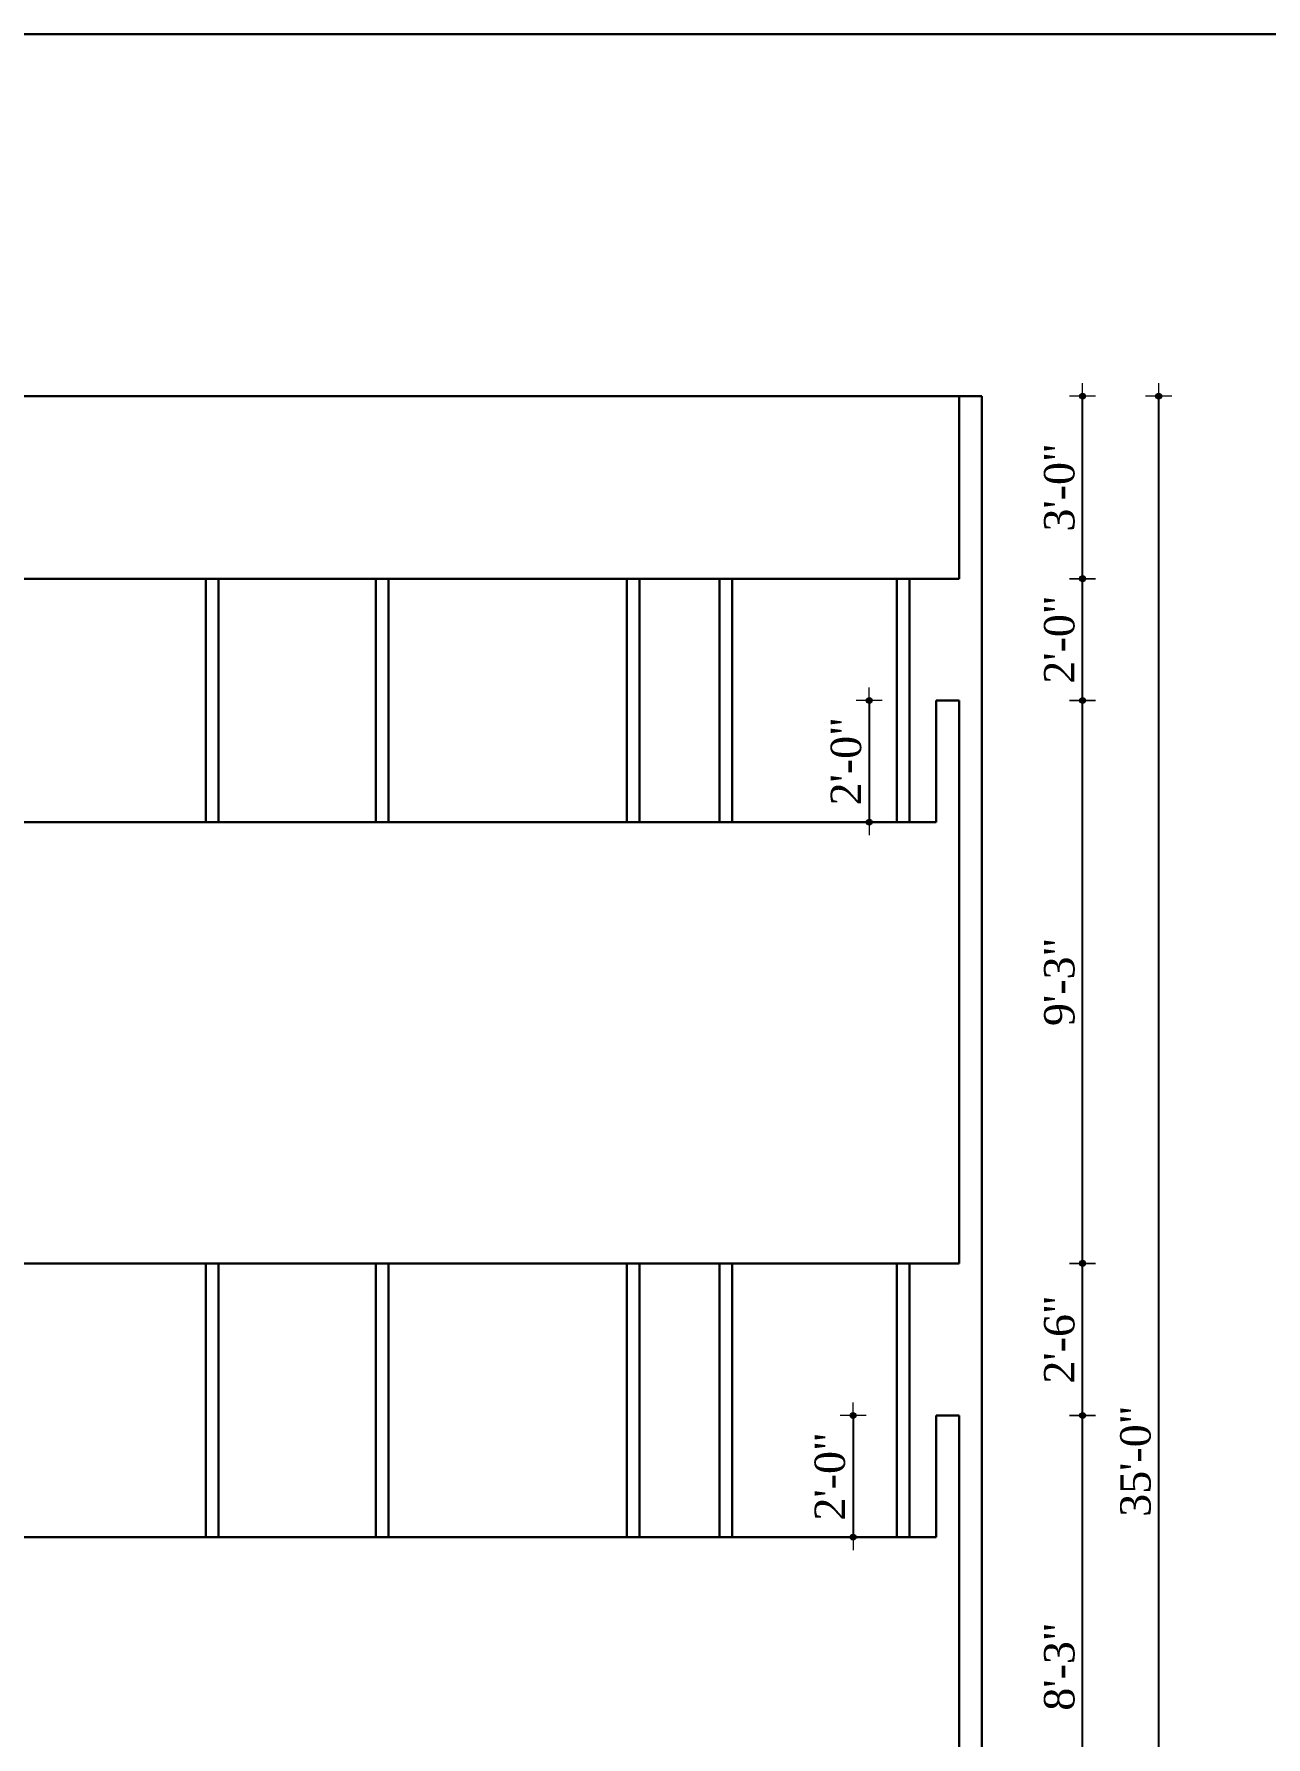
# Model space of a CAD drawing. Header units: feet. Extents: x 29269 to 32217, y -19918 to 20536.
# Drawn here: x 30959.3 to 31202.1, y -19116.1 to -18780.4 of the extents above; entities that cross this region are included whole.
import ezdxf

# ---------------------------------------------------------------- set-up
doc = ezdxf.new("R2010")
doc.units = ezdxf.units.FT
doc.header["$MEASUREMENT"] = 0
doc.header["$PDMODE"] = 2
doc.layers.get('0').update_dxf_attribs({"lineweight": 30})
for name, color, linetype, lineweight in [('D.DIM.', 191, 'Continuous', 5), ('WALL', 10, 'Continuous', 30), ('WIN', 170, 'Continuous', 30)]:
    doc.layers.add(name, color=color, linetype=linetype, lineweight=lineweight)
doc.styles.add('GURPREET', font='times.ttf')
doc.dimstyles.new('GURPREET', dxfattribs={"dimtxt": 6, "dimasz": 0.4, "dimexe": 0.18, "dimexo": 0.0625, "dimgap": 1.5, "dimtad": 1, "dimdec": 1, "dimzin": 3, "dimdsep": 46, "dimlunit": 4, "dimtxsty": 'GURPREET', "dimblk": 'DIM TIK', "dimcen": 1, "dimse1": 1, "dimse2": 1, "dimclrd": 4, "dimclrt": 7, "dimadec": 0, "dimazin": 0, "dimtfac": 0.75, "dimtdec": 1, "dimtix": 1, "dimtmove": 2, "dimatfit": 3, "dimfxl": 0.18, "dimtolj": 1, "dimtzin": 0, "dimlwd": 25, "dimarcsym": 0})

# ---------------------------------------------------------------- blocks, each defined once
blk = doc.blocks.new('DIM TIK')
blk.add_hatch(color=7).paths.add_polyline_path([(-1.45, 0, 1), (1.45, 0, 1)])
at = {"color": 7}
for p, q in [((0, 1.45), (0, 6.43)), ((1.45, 0), (6.43, 0)), ((-6.43, 0), (-1.45, 0)), ((0, -6.43), (0, -1.45))]:
    blk.add_line(p, q, dxfattribs=at)
blk.add_circle((0, 0), 1.45, dxfattribs=at)
blk = doc.blocks.new('*D175')
at = {"layer": 'D.DIM.', "color": 4, "linetype": 'Continuous', "lineweight": 25, "transparency": 16777216}
blk.add_line((31165.93, -19151.34), (31165.93, -19053.14), dxfattribs=at)
at = {"layer": 'Defpoints', "color": 0, "transparency": 16777216}
for p in [(31141.59, -19052.74), (31165.93, -19052.74), (31141.59, -19151.74)]:
    blk.add_point(p, dxfattribs=at)
at = {"layer": 'D.DIM.', "color": 4, "lineweight": 25, "transparency": 16777216, "xscale": 0.4, "yscale": 0.4, "zscale": 0.4}
for p, rotation in [((31165.93, -19052.74), 90), ((31165.93, -19151.74), 270)]:
    blk.add_blockref('DIM TIK', p, dxfattribs=dict(at, rotation=rotation))
at = {"layer": 'D.DIM.', "color": 7, "transparency": 16777216, "insert": (31161.37, -19102.24), "char_height": 6, "attachment_point": 5, "rotation": 90, "style": 'GURPREET'}
blk.add_mtext('\\A1;8\'-3"', dxfattribs=at)
blk = doc.blocks.new('*D176')
at = {"layer": 'D.DIM.', "color": 4, "linetype": 'Continuous', "lineweight": 25, "transparency": 16777216}
blk.add_line((31165.93, -19052.34), (31165.93, -19023.14), dxfattribs=at)
at = {"layer": 'Defpoints', "color": 0, "transparency": 16777216}
for p in [(31141.59, -19022.74), (31165.93, -19022.74), (31141.59, -19052.74)]:
    blk.add_point(p, dxfattribs=at)
at = {"layer": 'D.DIM.', "color": 4, "lineweight": 25, "transparency": 16777216, "xscale": 0.4, "yscale": 0.4, "zscale": 0.4}
for p, rotation in [((31165.93, -19022.74), 90), ((31165.93, -19052.74), 270)]:
    blk.add_blockref('DIM TIK', p, dxfattribs=dict(at, rotation=rotation))
at = {"layer": 'D.DIM.', "color": 7, "transparency": 16777216, "insert": (31161.37, -19037.74), "char_height": 6, "attachment_point": 5, "rotation": 90, "style": 'GURPREET'}
blk.add_mtext('\\A1;2\'-6"', dxfattribs=at)
blk = doc.blocks.new('*D177')
at = {"layer": 'D.DIM.', "color": 4, "linetype": 'Continuous', "lineweight": 25, "transparency": 16777216}
blk.add_line((31165.93, -19022.34), (31165.93, -18912.14), dxfattribs=at)
at = {"layer": 'Defpoints', "color": 0, "transparency": 16777216}
for p in [(31141.59, -18911.74), (31165.93, -18911.74), (31141.59, -19022.74)]:
    blk.add_point(p, dxfattribs=at)
at = {"layer": 'D.DIM.', "color": 4, "lineweight": 25, "transparency": 16777216, "xscale": 0.4, "yscale": 0.4, "zscale": 0.4}
for p, rotation in [((31165.93, -18911.74), 90), ((31165.93, -19022.74), 270)]:
    blk.add_blockref('DIM TIK', p, dxfattribs=dict(at, rotation=rotation))
at = {"layer": 'D.DIM.', "color": 7, "transparency": 16777216, "insert": (31161.37, -18967.24), "char_height": 6, "attachment_point": 5, "rotation": 90, "style": 'GURPREET'}
blk.add_mtext('\\A1;9\'-3"', dxfattribs=at)
blk = doc.blocks.new('*D178')
at = {"layer": 'D.DIM.', "color": 4, "linetype": 'Continuous', "lineweight": 25, "transparency": 16777216}
blk.add_line((31165.93, -18911.34), (31165.93, -18888.14), dxfattribs=at)
at = {"layer": 'Defpoints', "color": 0, "transparency": 16777216}
for p in [(31141.59, -18887.74), (31165.93, -18887.74), (31141.59, -18911.74)]:
    blk.add_point(p, dxfattribs=at)
at = {"layer": 'D.DIM.', "color": 4, "lineweight": 25, "transparency": 16777216, "xscale": 0.4, "yscale": 0.4, "zscale": 0.4}
for p, rotation in [((31165.93, -18887.74), 90), ((31165.93, -18911.74), 270)]:
    blk.add_blockref('DIM TIK', p, dxfattribs=dict(at, rotation=rotation))
at = {"layer": 'D.DIM.', "color": 7, "transparency": 16777216, "insert": (31161.37, -18899.74), "char_height": 6, "attachment_point": 5, "rotation": 90, "style": 'GURPREET'}
blk.add_mtext('\\A1;2\'-0"', dxfattribs=at)
blk = doc.blocks.new('*D179')
at = {"layer": 'D.DIM.', "color": 4, "linetype": 'Continuous', "lineweight": 25, "transparency": 16777216}
blk.add_line((31165.93, -18887.34), (31165.93, -18852.14), dxfattribs=at)
at = {"layer": 'Defpoints', "color": 0, "transparency": 16777216}
for p in [(31141.59, -18851.74), (31165.93, -18851.74), (31141.59, -18887.74)]:
    blk.add_point(p, dxfattribs=at)
at = {"layer": 'D.DIM.', "color": 4, "lineweight": 25, "transparency": 16777216, "xscale": 0.4, "yscale": 0.4, "zscale": 0.4}
for p, rotation in [((31165.93, -18851.74), 90), ((31165.93, -18887.74), 270)]:
    blk.add_blockref('DIM TIK', p, dxfattribs=dict(at, rotation=rotation))
at = {"layer": 'D.DIM.', "color": 7, "transparency": 16777216, "insert": (31161.37, -18869.74), "char_height": 6, "attachment_point": 5, "rotation": 90, "style": 'GURPREET'}
blk.add_mtext('\\A1;3\'-0"', dxfattribs=at)
blk = doc.blocks.new('*D31')
at = {"layer": 'D.DIM.', "color": 4, "linetype": 'Continuous', "lineweight": 25, "transparency": 16777216}
blk.add_line((31123.88, -18912.14), (31123.88, -18935.34), dxfattribs=at)
at = {"layer": 'Defpoints', "color": 0, "transparency": 16777216}
for p in [(31126.48, -18911.74), (31123.88, -18935.74), (31126.48, -18935.74)]:
    blk.add_point(p, dxfattribs=at)
at = {"layer": 'D.DIM.', "color": 4, "lineweight": 25, "transparency": 16777216, "xscale": 0.4, "yscale": 0.4, "zscale": 0.4}
for p, rotation in [((31123.88, -18911.74), 90), ((31123.88, -18935.74), 270)]:
    blk.add_blockref('DIM TIK', p, dxfattribs=dict(at, rotation=rotation))
at = {"layer": 'D.DIM.', "color": 7, "transparency": 16777216, "insert": (31119.32, -18923.74), "char_height": 6, "attachment_point": 5, "rotation": 90, "style": 'GURPREET'}
blk.add_mtext('\\A1;2\'-0"', dxfattribs=at)
blk = doc.blocks.new('*D33')
at = {"layer": 'D.DIM.', "color": 4, "linetype": 'Continuous', "lineweight": 25, "transparency": 16777216}
blk.add_line((31120.69, -19053.14), (31120.69, -19076.34), dxfattribs=at)
at = {"layer": 'Defpoints', "color": 0, "transparency": 16777216}
for p in [(31139.34, -19052.74), (31120.69, -19076.74), (31126.85, -19076.74)]:
    blk.add_point(p, dxfattribs=at)
at = {"layer": 'D.DIM.', "color": 4, "lineweight": 25, "transparency": 16777216, "xscale": 0.4, "yscale": 0.4, "zscale": 0.4}
for p, rotation in [((31120.69, -19052.74), 90), ((31120.69, -19076.74), 270)]:
    blk.add_blockref('DIM TIK', p, dxfattribs=dict(at, rotation=rotation))
at = {"layer": 'D.DIM.', "color": 7, "transparency": 16777216, "insert": (31116.14, -19064.74), "char_height": 6, "attachment_point": 5, "rotation": 90, "style": 'GURPREET'}
blk.add_mtext('\\A1;2\'-0"', dxfattribs=at)
blk = doc.blocks.new('*D181')
at = {"layer": 'D.DIM.', "color": 4, "linetype": 'Continuous', "lineweight": 25, "transparency": 16777216}
blk.add_line((31180.93, -19271.34), (31180.93, -18852.14), dxfattribs=at)
at = {"layer": 'Defpoints', "color": 0, "transparency": 16777216}
for p in [(31141.59, -18851.74), (31180.93, -18851.74), (31184.04, -19271.74)]:
    blk.add_point(p, dxfattribs=at)
at = {"layer": 'D.DIM.', "color": 4, "lineweight": 25, "transparency": 16777216, "xscale": 0.4, "yscale": 0.4, "zscale": 0.4}
for p, rotation in [((31180.93, -18851.74), 90), ((31180.93, -19271.74), 270)]:
    blk.add_blockref('DIM TIK', p, dxfattribs=dict(at, rotation=rotation))
at = {"layer": 'D.DIM.', "color": 7, "transparency": 16777216, "insert": (31176.38, -19061.74), "char_height": 6, "attachment_point": 5, "rotation": 90, "style": 'GURPREET'}
blk.add_mtext('\\A1;35\'-0"', dxfattribs=at)
blk = doc.blocks.new('*D133')
at = {"layer": 'D.DIM.', "color": 4, "linetype": 'Continuous', "lineweight": 25, "transparency": 16777216}
for p, q in [((31407.89, -19089.25), (31407.89, -19088.85)), ((31407.89, -19089.65), (31407.89, -19092.65)), ((31407.89, -19093.05), (31407.89, -19093.45))]:
    blk.add_line(p, q, dxfattribs=at)
at = {"layer": 'Defpoints', "color": 0, "transparency": 16777216}
for p in [(31410.79, -19089.65), (30176.72, -19092.65), (31407.89, -19092.65)]:
    blk.add_point(p, dxfattribs=at)
at = {"layer": 'D.DIM.', "color": 4, "lineweight": 25, "transparency": 16777216, "xscale": 0.4, "yscale": 0.4, "zscale": 0.4}
for p, rotation in [((31407.89, -19089.65), 270), ((31407.89, -19092.65), 90)]:
    blk.add_blockref('DIM TIK', p, dxfattribs=dict(at, rotation=rotation))
at = {"layer": 'D.DIM.', "color": 7, "transparency": 16777216, "insert": (31403.34, -19091.15), "char_height": 6, "attachment_point": 5, "rotation": 90, "style": 'GURPREET'}
blk.add_mtext('\\A1;3"', dxfattribs=at)
blk = doc.blocks.new('*D489')
at = {"layer": 'D.DIM.', "color": 4, "linetype": 'Continuous', "lineweight": 25, "transparency": 16777216}
blk.add_line((31165.93, -19151.34), (31165.93, -19053.14), dxfattribs=at)
at = {"layer": 'Defpoints', "color": 0, "transparency": 16777216}
for p in [(31141.59, -19052.74), (31165.93, -19052.74), (31141.59, -19151.74)]:
    blk.add_point(p, dxfattribs=at)
at = {"layer": 'D.DIM.', "color": 4, "lineweight": 25, "transparency": 16777216, "xscale": 0.4, "yscale": 0.4, "zscale": 0.4}
for p, rotation in [((31165.93, -19052.74), 90), ((31165.93, -19151.74), 270)]:
    blk.add_blockref('DIM TIK', p, dxfattribs=dict(at, rotation=rotation))
at = {"layer": 'D.DIM.', "color": 7, "transparency": 16777216, "insert": (31161.37, -19102.24), "char_height": 6, "attachment_point": 5, "rotation": 90, "style": 'GURPREET'}
blk.add_mtext('\\A1;8\'-3"', dxfattribs=at)
blk = doc.blocks.new('*D490')
at = {"layer": 'D.DIM.', "color": 4, "linetype": 'Continuous', "lineweight": 25, "transparency": 16777216}
blk.add_line((31165.93, -19052.34), (31165.93, -19023.14), dxfattribs=at)
at = {"layer": 'Defpoints', "color": 0, "transparency": 16777216}
for p in [(31141.59, -19022.74), (31165.93, -19022.74), (31141.59, -19052.74)]:
    blk.add_point(p, dxfattribs=at)
at = {"layer": 'D.DIM.', "color": 4, "lineweight": 25, "transparency": 16777216, "xscale": 0.4, "yscale": 0.4, "zscale": 0.4}
for p, rotation in [((31165.93, -19022.74), 90), ((31165.93, -19052.74), 270)]:
    blk.add_blockref('DIM TIK', p, dxfattribs=dict(at, rotation=rotation))
at = {"layer": 'D.DIM.', "color": 7, "transparency": 16777216, "insert": (31161.37, -19037.74), "char_height": 6, "attachment_point": 5, "rotation": 90, "style": 'GURPREET'}
blk.add_mtext('\\A1;2\'-6"', dxfattribs=at)
blk = doc.blocks.new('*D491')
at = {"layer": 'D.DIM.', "color": 4, "linetype": 'Continuous', "lineweight": 25, "transparency": 16777216}
blk.add_line((31165.93, -19022.34), (31165.93, -18912.14), dxfattribs=at)
at = {"layer": 'Defpoints', "color": 0, "transparency": 16777216}
for p in [(31141.59, -18911.74), (31165.93, -18911.74), (31141.59, -19022.74)]:
    blk.add_point(p, dxfattribs=at)
at = {"layer": 'D.DIM.', "color": 4, "lineweight": 25, "transparency": 16777216, "xscale": 0.4, "yscale": 0.4, "zscale": 0.4}
for p, rotation in [((31165.93, -18911.74), 90), ((31165.93, -19022.74), 270)]:
    blk.add_blockref('DIM TIK', p, dxfattribs=dict(at, rotation=rotation))
at = {"layer": 'D.DIM.', "color": 7, "transparency": 16777216, "insert": (31161.37, -18967.24), "char_height": 6, "attachment_point": 5, "rotation": 90, "style": 'GURPREET'}
blk.add_mtext('\\A1;9\'-3"', dxfattribs=at)
blk = doc.blocks.new('*D492')
at = {"layer": 'D.DIM.', "color": 4, "linetype": 'Continuous', "lineweight": 25, "transparency": 16777216}
blk.add_line((31165.93, -18911.34), (31165.93, -18888.14), dxfattribs=at)
at = {"layer": 'Defpoints', "color": 0, "transparency": 16777216}
for p in [(31141.59, -18887.74), (31165.93, -18887.74), (31141.59, -18911.74)]:
    blk.add_point(p, dxfattribs=at)
at = {"layer": 'D.DIM.', "color": 4, "lineweight": 25, "transparency": 16777216, "xscale": 0.4, "yscale": 0.4, "zscale": 0.4}
for p, rotation in [((31165.93, -18887.74), 90), ((31165.93, -18911.74), 270)]:
    blk.add_blockref('DIM TIK', p, dxfattribs=dict(at, rotation=rotation))
at = {"layer": 'D.DIM.', "color": 7, "transparency": 16777216, "insert": (31161.37, -18899.74), "char_height": 6, "attachment_point": 5, "rotation": 90, "style": 'GURPREET'}
blk.add_mtext('\\A1;2\'-0"', dxfattribs=at)
blk = doc.blocks.new('*D493')
at = {"layer": 'D.DIM.', "color": 4, "linetype": 'Continuous', "lineweight": 25, "transparency": 16777216}
blk.add_line((31165.93, -18887.34), (31165.93, -18852.14), dxfattribs=at)
at = {"layer": 'Defpoints', "color": 0, "transparency": 16777216}
for p in [(31141.59, -18851.74), (31165.93, -18851.74), (31141.59, -18887.74)]:
    blk.add_point(p, dxfattribs=at)
at = {"layer": 'D.DIM.', "color": 4, "lineweight": 25, "transparency": 16777216, "xscale": 0.4, "yscale": 0.4, "zscale": 0.4}
for p, rotation in [((31165.93, -18851.74), 90), ((31165.93, -18887.74), 270)]:
    blk.add_blockref('DIM TIK', p, dxfattribs=dict(at, rotation=rotation))
at = {"layer": 'D.DIM.', "color": 7, "transparency": 16777216, "insert": (31161.37, -18869.74), "char_height": 6, "attachment_point": 5, "rotation": 90, "style": 'GURPREET'}
blk.add_mtext('\\A1;3\'-0"', dxfattribs=at)
blk = doc.blocks.new('*D494')
at = {"layer": 'D.DIM.', "color": 4, "linetype": 'Continuous', "lineweight": 25, "transparency": 16777216}
blk.add_line((31123.88, -18912.14), (31123.88, -18935.34), dxfattribs=at)
at = {"layer": 'Defpoints', "color": 0, "transparency": 16777216}
for p in [(31126.48, -18911.74), (31123.88, -18935.74), (31126.48, -18935.74)]:
    blk.add_point(p, dxfattribs=at)
at = {"layer": 'D.DIM.', "color": 4, "lineweight": 25, "transparency": 16777216, "xscale": 0.4, "yscale": 0.4, "zscale": 0.4}
for p, rotation in [((31123.88, -18911.74), 90), ((31123.88, -18935.74), 270)]:
    blk.add_blockref('DIM TIK', p, dxfattribs=dict(at, rotation=rotation))
at = {"layer": 'D.DIM.', "color": 7, "transparency": 16777216, "insert": (31119.32, -18923.74), "char_height": 6, "attachment_point": 5, "rotation": 90, "style": 'GURPREET'}
blk.add_mtext('\\A1;2\'-0"', dxfattribs=at)
blk = doc.blocks.new('*D497')
at = {"layer": 'D.DIM.', "color": 4, "linetype": 'Continuous', "lineweight": 25, "transparency": 16777216}
blk.add_line((31120.69, -19053.14), (31120.69, -19076.34), dxfattribs=at)
at = {"layer": 'Defpoints', "color": 0, "transparency": 16777216}
for p in [(31139.34, -19052.74), (31120.69, -19076.74), (31126.85, -19076.74)]:
    blk.add_point(p, dxfattribs=at)
at = {"layer": 'D.DIM.', "color": 4, "lineweight": 25, "transparency": 16777216, "xscale": 0.4, "yscale": 0.4, "zscale": 0.4}
for p, rotation in [((31120.69, -19052.74), 90), ((31120.69, -19076.74), 270)]:
    blk.add_blockref('DIM TIK', p, dxfattribs=dict(at, rotation=rotation))
at = {"layer": 'D.DIM.', "color": 7, "transparency": 16777216, "insert": (31116.14, -19064.74), "char_height": 6, "attachment_point": 5, "rotation": 90, "style": 'GURPREET'}
blk.add_mtext('\\A1;2\'-0"', dxfattribs=at)
blk = doc.blocks.new('*D498')
at = {"layer": 'D.DIM.', "color": 4, "linetype": 'Continuous', "lineweight": 25, "transparency": 16777216}
blk.add_line((31180.93, -19271.34), (31180.93, -18852.14), dxfattribs=at)
at = {"layer": 'Defpoints', "color": 0, "transparency": 16777216}
for p in [(31141.59, -18851.74), (31180.93, -18851.74), (31184.04, -19271.74)]:
    blk.add_point(p, dxfattribs=at)
at = {"layer": 'D.DIM.', "color": 4, "lineweight": 25, "transparency": 16777216, "xscale": 0.4, "yscale": 0.4, "zscale": 0.4}
for p, rotation in [((31180.93, -18851.74), 90), ((31180.93, -19271.74), 270)]:
    blk.add_blockref('DIM TIK', p, dxfattribs=dict(at, rotation=rotation))
at = {"layer": 'D.DIM.', "color": 7, "transparency": 16777216, "insert": (31176.38, -19061.74), "char_height": 6, "attachment_point": 5, "rotation": 90, "style": 'GURPREET'}
blk.add_mtext('\\A1;35\'-0"', dxfattribs=at)
blk = doc.blocks.new('*D798')
at = {"layer": 'D.DIM.', "color": 4, "linetype": 'Continuous', "lineweight": 25, "transparency": 16777216}
for p, q in [((31407.89, -19089.25), (31407.89, -19088.85)), ((31407.89, -19089.65), (31407.89, -19092.65)), ((31407.89, -19093.05), (31407.89, -19093.45))]:
    blk.add_line(p, q, dxfattribs=at)
at = {"layer": 'Defpoints', "color": 0, "transparency": 16777216}
for p in [(31410.79, -19089.65), (30176.72, -19092.65), (31407.89, -19092.65)]:
    blk.add_point(p, dxfattribs=at)
at = {"layer": 'D.DIM.', "color": 4, "lineweight": 25, "transparency": 16777216, "xscale": 0.4, "yscale": 0.4, "zscale": 0.4}
for p, rotation in [((31407.89, -19089.65), 270), ((31407.89, -19092.65), 90)]:
    blk.add_blockref('DIM TIK', p, dxfattribs=dict(at, rotation=rotation))
at = {"layer": 'D.DIM.', "color": 7, "transparency": 16777216, "insert": (31403.34, -19091.15), "char_height": 6, "attachment_point": 5, "rotation": 90, "style": 'GURPREET'}
blk.add_mtext('\\A1;3"', dxfattribs=at)

msp = doc.modelspace()

# ---------------------------------------------------------------- linework, layer by layer
at = {"layer": 'WALL'}
for p, q in [((31146.09, -18851.74), (30543.09, -18851.74)), ((31141.59, -18851.74), (31141.59, -18887.74)), ((31146.09, -19271.74), (31146.09, -18851.74)), ((31141.59, -18887.74), (30547.59, -18887.74)), ((31137.09, -18911.74), (31141.59, -18911.74)), ((31137.09, -18911.74), (31137.09, -18935.74)), ((31141.59, -18911.74), (31141.59, -19022.74)), ((31137.09, -18935.74), (30552.09, -18935.74)), ((31141.59, -19022.74), (30547.59, -19022.74)), ((31137.09, -19052.74), (31141.59, -19052.74)), ((31137.09, -19052.74), (31137.09, -19076.74)), ((31141.59, -19052.74), (31141.59, -19151.74)), ((31137.09, -19076.74), (30552.09, -19076.74))]:
    msp.add_line(p, q, dxfattribs=at)
msp.add_lwpolyline([(29623.74, -18780.35), (31444.88, -18780.35), (31444.88, -19917.96), (29623.74, -19917.96)], close=True, dxfattribs=at)
at = {"layer": 'WIN'}
for p, q in [((30995.59, -18935.74), (30995.59, -18887.74)), ((31076.09, -18887.74), (31076.09, -18935.74)), ((30995.59, -19076.74), (30995.59, -19022.74)), ((31076.09, -19022.74), (31076.09, -19076.74))]:
    msp.add_line(p, q, dxfattribs=at)
for points in [[(30993.09, -18935.74), (30993.09, -18887.74)], [(31026.59, -18935.74), (31026.59, -18887.74)], [(31029.09, -18935.74), (31029.09, -18887.74)], [(31078.59, -18887.74), (31078.59, -18935.74)], [(31094.34, -18935.74), (31094.34, -18887.74)], [(31096.84, -18935.74), (31096.84, -18887.74)], [(31129.34, -18935.74), (31129.34, -18887.74)], [(31131.84, -18935.74), (31131.84, -18887.74)], [(30993.09, -19076.74), (30993.09, -19022.74)], [(31026.59, -19076.74), (31026.59, -19022.74)], [(31029.09, -19076.74), (31029.09, -19022.74)], [(31078.59, -19022.74), (31078.59, -19076.74)], [(31094.34, -19076.74), (31094.34, -19022.74)], [(31096.84, -19076.74), (31096.84, -19022.74)], [(31129.34, -19076.74), (31129.34, -19022.74)], [(31131.84, -19076.74), (31131.84, -19022.74)]]:
    msp.add_lwpolyline(points, dxfattribs=at)

# ---------------------------------------------------------------- dimensions: what is measured, and where the dimension line sits
at = {"layer": 'D.DIM.'}
for base, p1, p2, picture, middle in [((31165.93, -18851.74), (31141.59, -18887.74), (31141.59, -18851.74), '*D179', (31161.37, -18869.74)), ((31180.93, -18851.74), (31184.04, -19271.74), (31141.59, -18851.74), '*D181', (31176.38, -19061.74)), ((31165.93, -18851.74), (31141.59, -18887.74), (31141.59, -18851.74), '*D493', (31161.37, -18869.74)), ((31180.93, -18851.74), (31184.04, -19271.74), (31141.59, -18851.74), '*D498', (31176.38, -19061.74)), ((31165.93, -18887.74), (31141.59, -18911.74), (31141.59, -18887.74), '*D178', (31161.37, -18899.74)), ((31165.93, -18887.74), (31141.59, -18911.74), (31141.59, -18887.74), '*D492', (31161.37, -18899.74)), ((31123.88, -18935.74), (31126.48, -18911.74), (31126.48, -18935.74), '*D31', (31119.32, -18923.74)), ((31123.88, -18935.74), (31126.48, -18911.74), (31126.48, -18935.74), '*D494', (31119.32, -18923.74)), ((31165.93, -18911.74), (31141.59, -19022.74), (31141.59, -18911.74), '*D177', (31161.37, -18967.24)), ((31165.93, -18911.74), (31141.59, -19022.74), (31141.59, -18911.74), '*D491', (31161.37, -18967.24)), ((31165.93, -19022.74), (31141.59, -19052.74), (31141.59, -19022.74), '*D176', (31161.37, -19037.74)), ((31165.93, -19022.74), (31141.59, -19052.74), (31141.59, -19022.74), '*D490', (31161.37, -19037.74)), ((31120.69, -19076.74), (31139.34, -19052.74), (31126.85, -19076.74), '*D33', (31116.14, -19064.74)), ((31120.69, -19076.74), (31139.34, -19052.74), (31126.85, -19076.74), '*D497', (31116.14, -19064.74)), ((31165.93, -19052.74), (31141.59, -19151.74), (31141.59, -19052.74), '*D175', (31161.37, -19102.24)), ((31165.93, -19052.74), (31141.59, -19151.74), (31141.59, -19052.74), '*D489', (31161.37, -19102.24)), ((31407.89, -19092.65), (31410.79, -19089.65), (30176.72, -19092.65), '*D133', (31403.34, -19091.15)), ((31407.89, -19092.65), (31410.79, -19089.65), (30176.72, -19092.65), '*D798', (31403.34, -19091.15))]:
    dim = msp.add_linear_dim(base=base, p1=p1, p2=p2, angle=90, dimstyle='GURPREET', dxfattribs=at)
    dim.commit()
    dim.dimension.update_dxf_attribs({"geometry": picture, "text_midpoint": middle})

doc.saveas('drawing.dxf')
